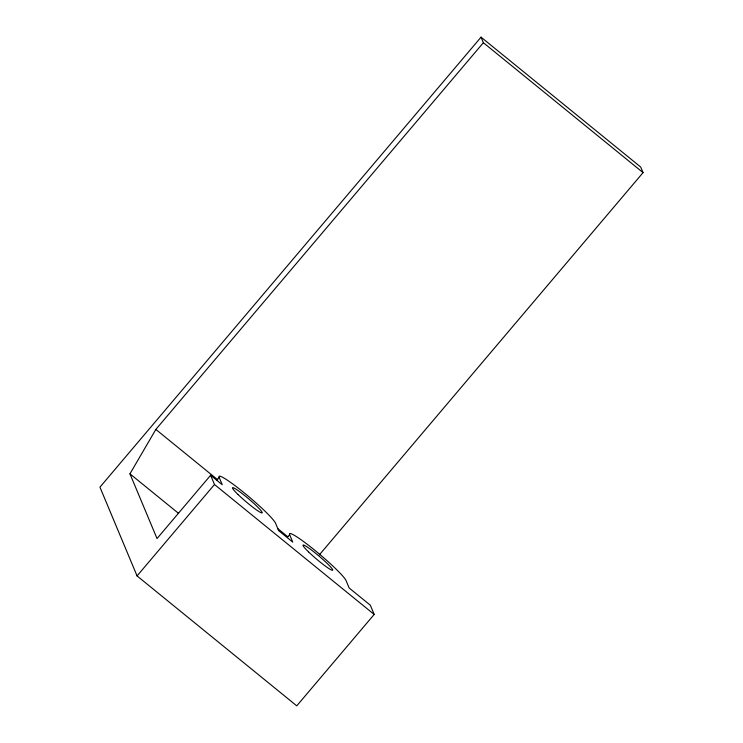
<?xml version="1.0" encoding="UTF-8"?>
<svg xmlns="http://www.w3.org/2000/svg" width="743" height="743" viewBox="0 0 743 743"><rect width="100%" height="100%" fill="white"/><g stroke="black" fill="none" stroke-linecap="round" stroke-linejoin="round"><path stroke-width="1.11" d="M216.928 479.978L219.157 477.34L222.25 484.733L210.613 475.269L157.024 538.554L129.951 473.83L155.854 429.426L483.368 42.695L481.046 37.15L99.943 487.167L137.065 575.927L296.763 705.85L374.175 614.442L370.311 605.192L349.154 587.982L346.062 580.589A37.048 3.715 40.3 0 0 314.763 550.247A37.048 3.715 40.3 0 0 289.659 534.7L287.43 537.338M137.065 575.927L214.486 484.51L210.613 475.269M319.295 554.928L643.057 172.627L640.735 167.073L481.046 37.15M483.368 42.695L643.057 172.627M155.854 429.426L217.755 479.792M277.863 528.7L287.736 536.725M214.486 484.51L374.175 614.442M129.951 473.83L178.394 513.246M289.659 534.7L292.751 542.102L278.653 530.623L275.56 523.23A37.048 3.715 40.3 0 0 244.261 492.888A37.048 3.715 40.3 0 0 219.157 477.34M238.039 494.513A19.448 1.95 40.3 0 0 262.084 512.93A19.448 1.95 40.3 0 0 241.958 493.417A19.448 1.95 40.3 0 0 238.039 494.513M308.54 551.873A19.448 1.95 40.3 0 0 332.585 570.29A19.448 1.95 40.3 0 0 312.459 550.777A19.448 1.95 40.3 0 0 308.54 551.873"/></g></svg>
